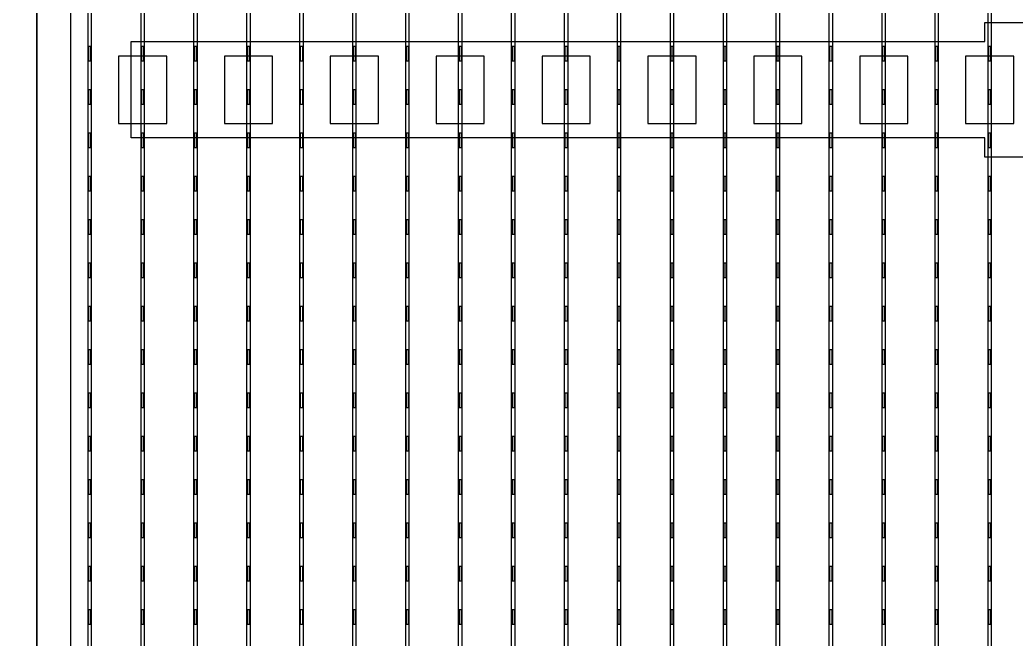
# Model space of a CAD drawing. Header units: millimetres. Extents: x -18 to 142, y -7 to 153.
# Drawn here: x 41.09 to 51.44, y 132.9 to 139.32 of the extents above; entities that cross this region are included whole.
import ezdxf

# ---------------------------------------------------------------- set-up
doc = ezdxf.new("R2010")
doc.units = ezdxf.units.MM
for name, color, linetype in [('BUSBARS', 3, 'Continuous'), ('CELLS', 5, 'Continuous'), ('CONTACT_PADS', 2, 'Continuous'), ('DICING', 4, 'Continuous'), ('FINGERS', 1, 'Continuous'), ('INSULATION', 2, 'Continuous')]:
    doc.layers.add(name, color=color, linetype=linetype)

msp = doc.modelspace()

# ---------------------------------------------------------------- linework, layer by layer
at = {"layer": 'BUSBARS'}
msp.add_lwpolyline([(61.19, 139.1), (61.19, 138.1), (52.32, 138.1), (52.32, 137.9), (51.12, 137.9), (51.12, 138.1), (42.25, 138.1), (42.25, 139.1), (51.12, 139.1), (51.12, 139.3), (52.32, 139.3), (52.32, 139.1), (61.19, 139.1)], close=True, dxfattribs=at)
at = {"layer": 'CELLS'}
for points in [[(41.27, 124.9), (41.27, 145.8), (20.37, 145.8), (20.37, 124.9), (41.27, 124.9)], [(62.17, 124.9), (62.17, 145.8), (41.27, 145.8), (41.27, 124.9), (62.17, 124.9)]]:
    msp.add_lwpolyline(points, close=True, dxfattribs=at)
at = {"layer": 'CONTACT_PADS'}
for points in [[(41.833, 138.9), (41.833, 139.05), (41.808, 139.05), (41.808, 138.9), (41.833, 138.9)], [(42.383, 138.9), (42.383, 139.05), (42.358, 139.05), (42.358, 138.9), (42.383, 138.9)], [(42.933, 138.9), (42.933, 139.05), (42.908, 139.05), (42.908, 138.9), (42.933, 138.9)], [(43.483, 138.9), (43.483, 139.05), (43.458, 139.05), (43.458, 138.9), (43.483, 138.9)], [(44.033, 138.9), (44.033, 139.05), (44.008, 139.05), (44.008, 138.9), (44.033, 138.9)], [(44.583, 138.9), (44.583, 139.05), (44.558, 139.05), (44.558, 138.9), (44.583, 138.9)], [(45.133, 138.9), (45.133, 139.05), (45.108, 139.05), (45.108, 138.9), (45.133, 138.9)], [(45.683, 138.9), (45.683, 139.05), (45.658, 139.05), (45.658, 138.9), (45.683, 138.9)], [(46.233, 138.9), (46.233, 139.05), (46.208, 139.05), (46.208, 138.9), (46.233, 138.9)], [(46.783, 138.9), (46.783, 139.05), (46.758, 139.05), (46.758, 138.9), (46.783, 138.9)], [(47.333, 138.9), (47.333, 139.05), (47.308, 139.05), (47.308, 138.9), (47.333, 138.9)], [(47.883, 138.9), (47.883, 139.05), (47.858, 139.05), (47.858, 138.9), (47.883, 138.9)], [(48.433, 138.9), (48.433, 139.05), (48.408, 139.05), (48.408, 138.9), (48.433, 138.9)], [(48.983, 138.9), (48.983, 139.05), (48.958, 139.05), (48.958, 138.9), (48.983, 138.9)], [(49.533, 138.9), (49.533, 139.05), (49.508, 139.05), (49.508, 138.9), (49.533, 138.9)], [(50.083, 138.9), (50.083, 139.05), (50.058, 139.05), (50.058, 138.9), (50.083, 138.9)], [(50.633, 138.9), (50.633, 139.05), (50.608, 139.05), (50.608, 138.9), (50.633, 138.9)], [(51.183, 138.9), (51.183, 139.05), (51.158, 139.05), (51.158, 138.9), (51.183, 138.9)], [(41.833, 138.45), (41.833, 138.6), (41.808, 138.6), (41.808, 138.45), (41.833, 138.45)], [(42.383, 138.45), (42.383, 138.6), (42.358, 138.6), (42.358, 138.45), (42.383, 138.45)], [(42.933, 138.45), (42.933, 138.6), (42.908, 138.6), (42.908, 138.45), (42.933, 138.45)], [(43.483, 138.45), (43.483, 138.6), (43.458, 138.6), (43.458, 138.45), (43.483, 138.45)], [(44.033, 138.45), (44.033, 138.6), (44.008, 138.6), (44.008, 138.45), (44.033, 138.45)], [(44.583, 138.45), (44.583, 138.6), (44.558, 138.6), (44.558, 138.45), (44.583, 138.45)], [(45.133, 138.45), (45.133, 138.6), (45.108, 138.6), (45.108, 138.45), (45.133, 138.45)], [(45.683, 138.45), (45.683, 138.6), (45.658, 138.6), (45.658, 138.45), (45.683, 138.45)], [(46.233, 138.45), (46.233, 138.6), (46.208, 138.6), (46.208, 138.45), (46.233, 138.45)], [(46.783, 138.45), (46.783, 138.6), (46.758, 138.6), (46.758, 138.45), (46.783, 138.45)], [(47.333, 138.45), (47.333, 138.6), (47.308, 138.6), (47.308, 138.45), (47.333, 138.45)], [(47.883, 138.45), (47.883, 138.6), (47.858, 138.6), (47.858, 138.45), (47.883, 138.45)], [(48.433, 138.45), (48.433, 138.6), (48.408, 138.6), (48.408, 138.45), (48.433, 138.45)], [(48.983, 138.45), (48.983, 138.6), (48.958, 138.6), (48.958, 138.45), (48.983, 138.45)], [(49.533, 138.45), (49.533, 138.6), (49.508, 138.6), (49.508, 138.45), (49.533, 138.45)], [(50.083, 138.45), (50.083, 138.6), (50.058, 138.6), (50.058, 138.45), (50.083, 138.45)], [(50.633, 138.45), (50.633, 138.6), (50.608, 138.6), (50.608, 138.45), (50.633, 138.45)], [(51.183, 138.45), (51.183, 138.6), (51.158, 138.6), (51.158, 138.45), (51.183, 138.45)], [(41.833, 138), (41.833, 138.15), (41.808, 138.15), (41.808, 138), (41.833, 138)], [(42.383, 138), (42.383, 138.15), (42.358, 138.15), (42.358, 138), (42.383, 138)], [(42.933, 138), (42.933, 138.15), (42.908, 138.15), (42.908, 138), (42.933, 138)], [(43.483, 138), (43.483, 138.15), (43.458, 138.15), (43.458, 138), (43.483, 138)], [(44.033, 138), (44.033, 138.15), (44.008, 138.15), (44.008, 138), (44.033, 138)], [(44.583, 138), (44.583, 138.15), (44.558, 138.15), (44.558, 138), (44.583, 138)], [(45.133, 138), (45.133, 138.15), (45.108, 138.15), (45.108, 138), (45.133, 138)], [(45.683, 138), (45.683, 138.15), (45.658, 138.15), (45.658, 138), (45.683, 138)], [(46.233, 138), (46.233, 138.15), (46.208, 138.15), (46.208, 138), (46.233, 138)], [(46.783, 138), (46.783, 138.15), (46.758, 138.15), (46.758, 138), (46.783, 138)], [(47.333, 138), (47.333, 138.15), (47.308, 138.15), (47.308, 138), (47.333, 138)], [(47.883, 138), (47.883, 138.15), (47.858, 138.15), (47.858, 138), (47.883, 138)], [(48.433, 138), (48.433, 138.15), (48.408, 138.15), (48.408, 138), (48.433, 138)], [(48.983, 138), (48.983, 138.15), (48.958, 138.15), (48.958, 138), (48.983, 138)], [(49.533, 138), (49.533, 138.15), (49.508, 138.15), (49.508, 138), (49.533, 138)], [(50.083, 138), (50.083, 138.15), (50.058, 138.15), (50.058, 138), (50.083, 138)], [(50.633, 138), (50.633, 138.15), (50.608, 138.15), (50.608, 138), (50.633, 138)], [(51.183, 138), (51.183, 138.15), (51.158, 138.15), (51.158, 138), (51.183, 138)], [(41.833, 137.55), (41.833, 137.7), (41.808, 137.7), (41.808, 137.55), (41.833, 137.55)], [(42.383, 137.55), (42.383, 137.7), (42.358, 137.7), (42.358, 137.55), (42.383, 137.55)], [(42.933, 137.55), (42.933, 137.7), (42.908, 137.7), (42.908, 137.55), (42.933, 137.55)], [(43.483, 137.55), (43.483, 137.7), (43.458, 137.7), (43.458, 137.55), (43.483, 137.55)], [(44.033, 137.55), (44.033, 137.7), (44.008, 137.7), (44.008, 137.55), (44.033, 137.55)], [(44.583, 137.55), (44.583, 137.7), (44.558, 137.7), (44.558, 137.55), (44.583, 137.55)], [(45.133, 137.55), (45.133, 137.7), (45.108, 137.7), (45.108, 137.55), (45.133, 137.55)], [(45.683, 137.55), (45.683, 137.7), (45.658, 137.7), (45.658, 137.55), (45.683, 137.55)], [(46.233, 137.55), (46.233, 137.7), (46.208, 137.7), (46.208, 137.55), (46.233, 137.55)], [(46.783, 137.55), (46.783, 137.7), (46.758, 137.7), (46.758, 137.55), (46.783, 137.55)], [(47.333, 137.55), (47.333, 137.7), (47.308, 137.7), (47.308, 137.55), (47.333, 137.55)], [(47.883, 137.55), (47.883, 137.7), (47.858, 137.7), (47.858, 137.55), (47.883, 137.55)], [(48.433, 137.55), (48.433, 137.7), (48.408, 137.7), (48.408, 137.55), (48.433, 137.55)], [(48.983, 137.55), (48.983, 137.7), (48.958, 137.7), (48.958, 137.55), (48.983, 137.55)], [(49.533, 137.55), (49.533, 137.7), (49.508, 137.7), (49.508, 137.55), (49.533, 137.55)], [(50.083, 137.55), (50.083, 137.7), (50.058, 137.7), (50.058, 137.55), (50.083, 137.55)], [(50.633, 137.55), (50.633, 137.7), (50.608, 137.7), (50.608, 137.55), (50.633, 137.55)], [(51.183, 137.55), (51.183, 137.7), (51.158, 137.7), (51.158, 137.55), (51.183, 137.55)], [(41.833, 137.1), (41.833, 137.25), (41.808, 137.25), (41.808, 137.1), (41.833, 137.1)], [(42.383, 137.1), (42.383, 137.25), (42.358, 137.25), (42.358, 137.1), (42.383, 137.1)], [(42.933, 137.1), (42.933, 137.25), (42.908, 137.25), (42.908, 137.1), (42.933, 137.1)], [(43.483, 137.1), (43.483, 137.25), (43.458, 137.25), (43.458, 137.1), (43.483, 137.1)], [(44.033, 137.1), (44.033, 137.25), (44.008, 137.25), (44.008, 137.1), (44.033, 137.1)], [(44.583, 137.1), (44.583, 137.25), (44.558, 137.25), (44.558, 137.1), (44.583, 137.1)], [(45.133, 137.1), (45.133, 137.25), (45.108, 137.25), (45.108, 137.1), (45.133, 137.1)], [(45.683, 137.1), (45.683, 137.25), (45.658, 137.25), (45.658, 137.1), (45.683, 137.1)], [(46.233, 137.1), (46.233, 137.25), (46.208, 137.25), (46.208, 137.1), (46.233, 137.1)], [(46.783, 137.1), (46.783, 137.25), (46.758, 137.25), (46.758, 137.1), (46.783, 137.1)], [(47.333, 137.1), (47.333, 137.25), (47.308, 137.25), (47.308, 137.1), (47.333, 137.1)], [(47.883, 137.1), (47.883, 137.25), (47.858, 137.25), (47.858, 137.1), (47.883, 137.1)], [(48.433, 137.1), (48.433, 137.25), (48.408, 137.25), (48.408, 137.1), (48.433, 137.1)], [(48.983, 137.1), (48.983, 137.25), (48.958, 137.25), (48.958, 137.1), (48.983, 137.1)], [(49.533, 137.1), (49.533, 137.25), (49.508, 137.25), (49.508, 137.1), (49.533, 137.1)], [(50.083, 137.1), (50.083, 137.25), (50.058, 137.25), (50.058, 137.1), (50.083, 137.1)], [(50.633, 137.1), (50.633, 137.25), (50.608, 137.25), (50.608, 137.1), (50.633, 137.1)], [(51.183, 137.1), (51.183, 137.25), (51.158, 137.25), (51.158, 137.1), (51.183, 137.1)], [(41.833, 136.65), (41.833, 136.8), (41.808, 136.8), (41.808, 136.65), (41.833, 136.65)], [(42.383, 136.65), (42.383, 136.8), (42.358, 136.8), (42.358, 136.65), (42.383, 136.65)], [(42.933, 136.65), (42.933, 136.8), (42.908, 136.8), (42.908, 136.65), (42.933, 136.65)], [(43.483, 136.65), (43.483, 136.8), (43.458, 136.8), (43.458, 136.65), (43.483, 136.65)], [(44.033, 136.65), (44.033, 136.8), (44.008, 136.8), (44.008, 136.65), (44.033, 136.65)], [(44.583, 136.65), (44.583, 136.8), (44.558, 136.8), (44.558, 136.65), (44.583, 136.65)], [(45.133, 136.65), (45.133, 136.8), (45.108, 136.8), (45.108, 136.65), (45.133, 136.65)], [(45.683, 136.65), (45.683, 136.8), (45.658, 136.8), (45.658, 136.65), (45.683, 136.65)], [(46.233, 136.65), (46.233, 136.8), (46.208, 136.8), (46.208, 136.65), (46.233, 136.65)], [(46.783, 136.65), (46.783, 136.8), (46.758, 136.8), (46.758, 136.65), (46.783, 136.65)], [(47.333, 136.65), (47.333, 136.8), (47.308, 136.8), (47.308, 136.65), (47.333, 136.65)], [(47.883, 136.65), (47.883, 136.8), (47.858, 136.8), (47.858, 136.65), (47.883, 136.65)], [(48.433, 136.65), (48.433, 136.8), (48.408, 136.8), (48.408, 136.65), (48.433, 136.65)], [(48.983, 136.65), (48.983, 136.8), (48.958, 136.8), (48.958, 136.65), (48.983, 136.65)], [(49.533, 136.65), (49.533, 136.8), (49.508, 136.8), (49.508, 136.65), (49.533, 136.65)], [(50.083, 136.65), (50.083, 136.8), (50.058, 136.8), (50.058, 136.65), (50.083, 136.65)], [(50.633, 136.65), (50.633, 136.8), (50.608, 136.8), (50.608, 136.65), (50.633, 136.65)], [(51.183, 136.65), (51.183, 136.8), (51.158, 136.8), (51.158, 136.65), (51.183, 136.65)], [(41.833, 136.2), (41.833, 136.35), (41.808, 136.35), (41.808, 136.2), (41.833, 136.2)], [(42.383, 136.2), (42.383, 136.35), (42.358, 136.35), (42.358, 136.2), (42.383, 136.2)], [(42.933, 136.2), (42.933, 136.35), (42.908, 136.35), (42.908, 136.2), (42.933, 136.2)], [(43.483, 136.2), (43.483, 136.35), (43.458, 136.35), (43.458, 136.2), (43.483, 136.2)], [(44.033, 136.2), (44.033, 136.35), (44.008, 136.35), (44.008, 136.2), (44.033, 136.2)], [(44.583, 136.2), (44.583, 136.35), (44.558, 136.35), (44.558, 136.2), (44.583, 136.2)], [(45.133, 136.2), (45.133, 136.35), (45.108, 136.35), (45.108, 136.2), (45.133, 136.2)], [(45.683, 136.2), (45.683, 136.35), (45.658, 136.35), (45.658, 136.2), (45.683, 136.2)], [(46.233, 136.2), (46.233, 136.35), (46.208, 136.35), (46.208, 136.2), (46.233, 136.2)], [(46.783, 136.2), (46.783, 136.35), (46.758, 136.35), (46.758, 136.2), (46.783, 136.2)], [(47.333, 136.2), (47.333, 136.35), (47.308, 136.35), (47.308, 136.2), (47.333, 136.2)], [(47.883, 136.2), (47.883, 136.35), (47.858, 136.35), (47.858, 136.2), (47.883, 136.2)], [(48.433, 136.2), (48.433, 136.35), (48.408, 136.35), (48.408, 136.2), (48.433, 136.2)], [(48.983, 136.2), (48.983, 136.35), (48.958, 136.35), (48.958, 136.2), (48.983, 136.2)], [(49.533, 136.2), (49.533, 136.35), (49.508, 136.35), (49.508, 136.2), (49.533, 136.2)], [(50.083, 136.2), (50.083, 136.35), (50.058, 136.35), (50.058, 136.2), (50.083, 136.2)], [(50.633, 136.2), (50.633, 136.35), (50.608, 136.35), (50.608, 136.2), (50.633, 136.2)], [(51.183, 136.2), (51.183, 136.35), (51.158, 136.35), (51.158, 136.2), (51.183, 136.2)], [(41.833, 135.75), (41.833, 135.9), (41.808, 135.9), (41.808, 135.75), (41.833, 135.75)], [(42.383, 135.75), (42.383, 135.9), (42.358, 135.9), (42.358, 135.75), (42.383, 135.75)], [(42.933, 135.75), (42.933, 135.9), (42.908, 135.9), (42.908, 135.75), (42.933, 135.75)], [(43.483, 135.75), (43.483, 135.9), (43.458, 135.9), (43.458, 135.75), (43.483, 135.75)], [(44.033, 135.75), (44.033, 135.9), (44.008, 135.9), (44.008, 135.75), (44.033, 135.75)], [(44.583, 135.75), (44.583, 135.9), (44.558, 135.9), (44.558, 135.75), (44.583, 135.75)], [(45.133, 135.75), (45.133, 135.9), (45.108, 135.9), (45.108, 135.75), (45.133, 135.75)], [(45.683, 135.75), (45.683, 135.9), (45.658, 135.9), (45.658, 135.75), (45.683, 135.75)], [(46.233, 135.75), (46.233, 135.9), (46.208, 135.9), (46.208, 135.75), (46.233, 135.75)], [(46.783, 135.75), (46.783, 135.9), (46.758, 135.9), (46.758, 135.75), (46.783, 135.75)], [(47.333, 135.75), (47.333, 135.9), (47.308, 135.9), (47.308, 135.75), (47.333, 135.75)], [(47.883, 135.75), (47.883, 135.9), (47.858, 135.9), (47.858, 135.75), (47.883, 135.75)], [(48.433, 135.75), (48.433, 135.9), (48.408, 135.9), (48.408, 135.75), (48.433, 135.75)], [(48.983, 135.75), (48.983, 135.9), (48.958, 135.9), (48.958, 135.75), (48.983, 135.75)], [(49.533, 135.75), (49.533, 135.9), (49.508, 135.9), (49.508, 135.75), (49.533, 135.75)], [(50.083, 135.75), (50.083, 135.9), (50.058, 135.9), (50.058, 135.75), (50.083, 135.75)], [(50.633, 135.75), (50.633, 135.9), (50.608, 135.9), (50.608, 135.75), (50.633, 135.75)], [(51.183, 135.75), (51.183, 135.9), (51.158, 135.9), (51.158, 135.75), (51.183, 135.75)], [(41.833, 135.3), (41.833, 135.45), (41.808, 135.45), (41.808, 135.3), (41.833, 135.3)], [(42.383, 135.3), (42.383, 135.45), (42.358, 135.45), (42.358, 135.3), (42.383, 135.3)], [(42.933, 135.3), (42.933, 135.45), (42.908, 135.45), (42.908, 135.3), (42.933, 135.3)], [(43.483, 135.3), (43.483, 135.45), (43.458, 135.45), (43.458, 135.3), (43.483, 135.3)], [(44.033, 135.3), (44.033, 135.45), (44.008, 135.45), (44.008, 135.3), (44.033, 135.3)], [(44.583, 135.3), (44.583, 135.45), (44.558, 135.45), (44.558, 135.3), (44.583, 135.3)], [(45.133, 135.3), (45.133, 135.45), (45.108, 135.45), (45.108, 135.3), (45.133, 135.3)], [(45.683, 135.3), (45.683, 135.45), (45.658, 135.45), (45.658, 135.3), (45.683, 135.3)], [(46.233, 135.3), (46.233, 135.45), (46.208, 135.45), (46.208, 135.3), (46.233, 135.3)], [(46.783, 135.3), (46.783, 135.45), (46.758, 135.45), (46.758, 135.3), (46.783, 135.3)], [(47.333, 135.3), (47.333, 135.45), (47.308, 135.45), (47.308, 135.3), (47.333, 135.3)], [(47.883, 135.3), (47.883, 135.45), (47.858, 135.45), (47.858, 135.3), (47.883, 135.3)], [(48.433, 135.3), (48.433, 135.45), (48.408, 135.45), (48.408, 135.3), (48.433, 135.3)], [(48.983, 135.3), (48.983, 135.45), (48.958, 135.45), (48.958, 135.3), (48.983, 135.3)], [(49.533, 135.3), (49.533, 135.45), (49.508, 135.45), (49.508, 135.3), (49.533, 135.3)], [(50.083, 135.3), (50.083, 135.45), (50.058, 135.45), (50.058, 135.3), (50.083, 135.3)], [(50.633, 135.3), (50.633, 135.45), (50.608, 135.45), (50.608, 135.3), (50.633, 135.3)], [(51.183, 135.3), (51.183, 135.45), (51.158, 135.45), (51.158, 135.3), (51.183, 135.3)], [(41.833, 134.85), (41.833, 135), (41.808, 135), (41.808, 134.85), (41.833, 134.85)], [(42.383, 134.85), (42.383, 135), (42.358, 135), (42.358, 134.85), (42.383, 134.85)], [(42.933, 134.85), (42.933, 135), (42.908, 135), (42.908, 134.85), (42.933, 134.85)], [(43.483, 134.85), (43.483, 135), (43.458, 135), (43.458, 134.85), (43.483, 134.85)], [(44.033, 134.85), (44.033, 135), (44.008, 135), (44.008, 134.85), (44.033, 134.85)], [(44.583, 134.85), (44.583, 135), (44.558, 135), (44.558, 134.85), (44.583, 134.85)], [(45.133, 134.85), (45.133, 135), (45.108, 135), (45.108, 134.85), (45.133, 134.85)], [(45.683, 134.85), (45.683, 135), (45.658, 135), (45.658, 134.85), (45.683, 134.85)], [(46.233, 134.85), (46.233, 135), (46.208, 135), (46.208, 134.85), (46.233, 134.85)], [(46.783, 134.85), (46.783, 135), (46.758, 135), (46.758, 134.85), (46.783, 134.85)], [(47.333, 134.85), (47.333, 135), (47.308, 135), (47.308, 134.85), (47.333, 134.85)], [(47.883, 134.85), (47.883, 135), (47.858, 135), (47.858, 134.85), (47.883, 134.85)], [(48.433, 134.85), (48.433, 135), (48.408, 135), (48.408, 134.85), (48.433, 134.85)], [(48.983, 134.85), (48.983, 135), (48.958, 135), (48.958, 134.85), (48.983, 134.85)], [(49.533, 134.85), (49.533, 135), (49.508, 135), (49.508, 134.85), (49.533, 134.85)], [(50.083, 134.85), (50.083, 135), (50.058, 135), (50.058, 134.85), (50.083, 134.85)], [(50.633, 134.85), (50.633, 135), (50.608, 135), (50.608, 134.85), (50.633, 134.85)], [(51.183, 134.85), (51.183, 135), (51.158, 135), (51.158, 134.85), (51.183, 134.85)], [(41.833, 134.4), (41.833, 134.55), (41.808, 134.55), (41.808, 134.4), (41.833, 134.4)], [(42.383, 134.4), (42.383, 134.55), (42.358, 134.55), (42.358, 134.4), (42.383, 134.4)], [(42.933, 134.4), (42.933, 134.55), (42.908, 134.55), (42.908, 134.4), (42.933, 134.4)], [(43.483, 134.4), (43.483, 134.55), (43.458, 134.55), (43.458, 134.4), (43.483, 134.4)], [(44.033, 134.4), (44.033, 134.55), (44.008, 134.55), (44.008, 134.4), (44.033, 134.4)], [(44.583, 134.4), (44.583, 134.55), (44.558, 134.55), (44.558, 134.4), (44.583, 134.4)], [(45.133, 134.4), (45.133, 134.55), (45.108, 134.55), (45.108, 134.4), (45.133, 134.4)], [(45.683, 134.4), (45.683, 134.55), (45.658, 134.55), (45.658, 134.4), (45.683, 134.4)], [(46.233, 134.4), (46.233, 134.55), (46.208, 134.55), (46.208, 134.4), (46.233, 134.4)], [(46.783, 134.4), (46.783, 134.55), (46.758, 134.55), (46.758, 134.4), (46.783, 134.4)], [(47.333, 134.4), (47.333, 134.55), (47.308, 134.55), (47.308, 134.4), (47.333, 134.4)], [(47.883, 134.4), (47.883, 134.55), (47.858, 134.55), (47.858, 134.4), (47.883, 134.4)], [(48.433, 134.4), (48.433, 134.55), (48.408, 134.55), (48.408, 134.4), (48.433, 134.4)], [(48.983, 134.4), (48.983, 134.55), (48.958, 134.55), (48.958, 134.4), (48.983, 134.4)], [(49.533, 134.4), (49.533, 134.55), (49.508, 134.55), (49.508, 134.4), (49.533, 134.4)], [(50.083, 134.4), (50.083, 134.55), (50.058, 134.55), (50.058, 134.4), (50.083, 134.4)], [(50.633, 134.4), (50.633, 134.55), (50.608, 134.55), (50.608, 134.4), (50.633, 134.4)], [(51.183, 134.4), (51.183, 134.55), (51.158, 134.55), (51.158, 134.4), (51.183, 134.4)], [(41.833, 133.95), (41.833, 134.1), (41.808, 134.1), (41.808, 133.95), (41.833, 133.95)], [(42.383, 133.95), (42.383, 134.1), (42.358, 134.1), (42.358, 133.95), (42.383, 133.95)], [(42.933, 133.95), (42.933, 134.1), (42.908, 134.1), (42.908, 133.95), (42.933, 133.95)], [(43.483, 133.95), (43.483, 134.1), (43.458, 134.1), (43.458, 133.95), (43.483, 133.95)], [(44.033, 133.95), (44.033, 134.1), (44.008, 134.1), (44.008, 133.95), (44.033, 133.95)], [(44.583, 133.95), (44.583, 134.1), (44.558, 134.1), (44.558, 133.95), (44.583, 133.95)], [(45.133, 133.95), (45.133, 134.1), (45.108, 134.1), (45.108, 133.95), (45.133, 133.95)], [(45.683, 133.95), (45.683, 134.1), (45.658, 134.1), (45.658, 133.95), (45.683, 133.95)], [(46.233, 133.95), (46.233, 134.1), (46.208, 134.1), (46.208, 133.95), (46.233, 133.95)], [(46.783, 133.95), (46.783, 134.1), (46.758, 134.1), (46.758, 133.95), (46.783, 133.95)], [(47.333, 133.95), (47.333, 134.1), (47.308, 134.1), (47.308, 133.95), (47.333, 133.95)], [(47.883, 133.95), (47.883, 134.1), (47.858, 134.1), (47.858, 133.95), (47.883, 133.95)], [(48.433, 133.95), (48.433, 134.1), (48.408, 134.1), (48.408, 133.95), (48.433, 133.95)], [(48.983, 133.95), (48.983, 134.1), (48.958, 134.1), (48.958, 133.95), (48.983, 133.95)], [(49.533, 133.95), (49.533, 134.1), (49.508, 134.1), (49.508, 133.95), (49.533, 133.95)], [(50.083, 133.95), (50.083, 134.1), (50.058, 134.1), (50.058, 133.95), (50.083, 133.95)], [(50.633, 133.95), (50.633, 134.1), (50.608, 134.1), (50.608, 133.95), (50.633, 133.95)], [(51.183, 133.95), (51.183, 134.1), (51.158, 134.1), (51.158, 133.95), (51.183, 133.95)], [(41.833, 133.5), (41.833, 133.65), (41.808, 133.65), (41.808, 133.5), (41.833, 133.5)], [(42.383, 133.5), (42.383, 133.65), (42.358, 133.65), (42.358, 133.5), (42.383, 133.5)], [(42.933, 133.5), (42.933, 133.65), (42.908, 133.65), (42.908, 133.5), (42.933, 133.5)], [(43.483, 133.5), (43.483, 133.65), (43.458, 133.65), (43.458, 133.5), (43.483, 133.5)], [(44.033, 133.5), (44.033, 133.65), (44.008, 133.65), (44.008, 133.5), (44.033, 133.5)], [(44.583, 133.5), (44.583, 133.65), (44.558, 133.65), (44.558, 133.5), (44.583, 133.5)], [(45.133, 133.5), (45.133, 133.65), (45.108, 133.65), (45.108, 133.5), (45.133, 133.5)], [(45.683, 133.5), (45.683, 133.65), (45.658, 133.65), (45.658, 133.5), (45.683, 133.5)], [(46.233, 133.5), (46.233, 133.65), (46.208, 133.65), (46.208, 133.5), (46.233, 133.5)], [(46.783, 133.5), (46.783, 133.65), (46.758, 133.65), (46.758, 133.5), (46.783, 133.5)], [(47.333, 133.5), (47.333, 133.65), (47.308, 133.65), (47.308, 133.5), (47.333, 133.5)], [(47.883, 133.5), (47.883, 133.65), (47.858, 133.65), (47.858, 133.5), (47.883, 133.5)], [(48.433, 133.5), (48.433, 133.65), (48.408, 133.65), (48.408, 133.5), (48.433, 133.5)], [(48.983, 133.5), (48.983, 133.65), (48.958, 133.65), (48.958, 133.5), (48.983, 133.5)], [(49.533, 133.5), (49.533, 133.65), (49.508, 133.65), (49.508, 133.5), (49.533, 133.5)], [(50.083, 133.5), (50.083, 133.65), (50.058, 133.65), (50.058, 133.5), (50.083, 133.5)], [(50.633, 133.5), (50.633, 133.65), (50.608, 133.65), (50.608, 133.5), (50.633, 133.5)], [(51.183, 133.5), (51.183, 133.65), (51.158, 133.65), (51.158, 133.5), (51.183, 133.5)], [(41.833, 133.05), (41.833, 133.2), (41.808, 133.2), (41.808, 133.05), (41.833, 133.05)], [(42.383, 133.05), (42.383, 133.2), (42.358, 133.2), (42.358, 133.05), (42.383, 133.05)], [(42.933, 133.05), (42.933, 133.2), (42.908, 133.2), (42.908, 133.05), (42.933, 133.05)], [(43.483, 133.05), (43.483, 133.2), (43.458, 133.2), (43.458, 133.05), (43.483, 133.05)], [(44.033, 133.05), (44.033, 133.2), (44.008, 133.2), (44.008, 133.05), (44.033, 133.05)], [(44.583, 133.05), (44.583, 133.2), (44.558, 133.2), (44.558, 133.05), (44.583, 133.05)], [(45.133, 133.05), (45.133, 133.2), (45.108, 133.2), (45.108, 133.05), (45.133, 133.05)], [(45.683, 133.05), (45.683, 133.2), (45.658, 133.2), (45.658, 133.05), (45.683, 133.05)], [(46.233, 133.05), (46.233, 133.2), (46.208, 133.2), (46.208, 133.05), (46.233, 133.05)], [(46.783, 133.05), (46.783, 133.2), (46.758, 133.2), (46.758, 133.05), (46.783, 133.05)], [(47.333, 133.05), (47.333, 133.2), (47.308, 133.2), (47.308, 133.05), (47.333, 133.05)], [(47.883, 133.05), (47.883, 133.2), (47.858, 133.2), (47.858, 133.05), (47.883, 133.05)], [(48.433, 133.05), (48.433, 133.2), (48.408, 133.2), (48.408, 133.05), (48.433, 133.05)], [(48.983, 133.05), (48.983, 133.2), (48.958, 133.2), (48.958, 133.05), (48.983, 133.05)], [(49.533, 133.05), (49.533, 133.2), (49.508, 133.2), (49.508, 133.05), (49.533, 133.05)], [(50.083, 133.05), (50.083, 133.2), (50.058, 133.2), (50.058, 133.05), (50.083, 133.05)], [(50.633, 133.05), (50.633, 133.2), (50.608, 133.2), (50.608, 133.05), (50.633, 133.05)], [(51.183, 133.05), (51.183, 133.2), (51.158, 133.2), (51.158, 133.05), (51.183, 133.05)]]:
    msp.add_lwpolyline(points, close=True, dxfattribs=at)
at = {"layer": 'DICING'}
msp.add_line((41.27, -7.35), (41.27, 152.65), dxfattribs=at)
msp.add_line((41.27, -7.35), (41.27, 152.65), dxfattribs=at)
msp.add_line((41.27, -7.35), (41.27, 152.65), dxfattribs=at)
msp.add_line((41.27, -7.35), (41.27, 152.65), dxfattribs=at)
msp.add_line((41.27, -7.35), (41.27, 152.65), dxfattribs=at)
msp.add_line((41.27, -7.35), (41.27, 152.65), dxfattribs=at)
at = {"layer": 'FINGERS'}
for points in [[(41.84, 125.4), (41.84, 145.3), (41.8, 145.3), (41.8, 125.4), (41.84, 125.4)], [(42.39, 125.4), (42.39, 145.3), (42.35, 145.3), (42.35, 125.4), (42.39, 125.4)], [(42.94, 125.4), (42.94, 145.3), (42.9, 145.3), (42.9, 125.4), (42.94, 125.4)], [(43.49, 125.4), (43.49, 145.3), (43.45, 145.3), (43.45, 125.4), (43.49, 125.4)], [(44.04, 125.4), (44.04, 145.3), (44, 145.3), (44, 125.4), (44.04, 125.4)], [(44.59, 125.4), (44.59, 145.3), (44.55, 145.3), (44.55, 125.4), (44.59, 125.4)], [(45.14, 125.4), (45.14, 145.3), (45.1, 145.3), (45.1, 125.4), (45.14, 125.4)], [(45.69, 125.4), (45.69, 145.3), (45.65, 145.3), (45.65, 125.4), (45.69, 125.4)], [(46.24, 125.4), (46.24, 145.3), (46.2, 145.3), (46.2, 125.4), (46.24, 125.4)], [(46.79, 125.4), (46.79, 145.3), (46.75, 145.3), (46.75, 125.4), (46.79, 125.4)], [(47.34, 125.4), (47.34, 145.3), (47.3, 145.3), (47.3, 125.4), (47.34, 125.4)], [(47.89, 125.4), (47.89, 145.3), (47.85, 145.3), (47.85, 125.4), (47.89, 125.4)], [(48.44, 125.4), (48.44, 145.3), (48.4, 145.3), (48.4, 125.4), (48.44, 125.4)], [(48.99, 125.4), (48.99, 145.3), (48.95, 145.3), (48.95, 125.4), (48.99, 125.4)], [(49.54, 125.4), (49.54, 145.3), (49.5, 145.3), (49.5, 125.4), (49.54, 125.4)], [(50.09, 125.4), (50.09, 145.3), (50.05, 145.3), (50.05, 125.4), (50.09, 125.4)], [(50.64, 125.4), (50.64, 145.3), (50.6, 145.3), (50.6, 125.4), (50.64, 125.4)], [(51.19, 125.4), (51.19, 145.3), (51.15, 145.3), (51.15, 125.4), (51.19, 125.4)]]:
    msp.add_lwpolyline(points, close=True, dxfattribs=at)
at = {"layer": 'INSULATION'}
for points in [[(61.82, 125.25), (61.82, 145.45), (41.62, 145.45), (41.62, 125.25), (61.82, 125.25)], [(42.62, 138.25), (42.62, 138.95), (42.12, 138.95), (42.12, 138.25), (42.62, 138.25)], [(43.72, 138.25), (43.72, 138.95), (43.22, 138.95), (43.22, 138.25), (43.72, 138.25)], [(44.82, 138.25), (44.82, 138.95), (44.32, 138.95), (44.32, 138.25), (44.82, 138.25)], [(45.92, 138.25), (45.92, 138.95), (45.42, 138.95), (45.42, 138.25), (45.92, 138.25)], [(47.02, 138.25), (47.02, 138.95), (46.52, 138.95), (46.52, 138.25), (47.02, 138.25)], [(48.12, 138.25), (48.12, 138.95), (47.62, 138.95), (47.62, 138.25), (48.12, 138.25)], [(49.22, 138.25), (49.22, 138.95), (48.72, 138.95), (48.72, 138.25), (49.22, 138.25)], [(50.32, 138.25), (50.32, 138.95), (49.82, 138.95), (49.82, 138.25), (50.32, 138.25)], [(51.42, 138.25), (51.42, 138.95), (50.92, 138.95), (50.92, 138.25), (51.42, 138.25)]]:
    msp.add_lwpolyline(points, close=True, dxfattribs=at)

doc.saveas('drawing.dxf')
